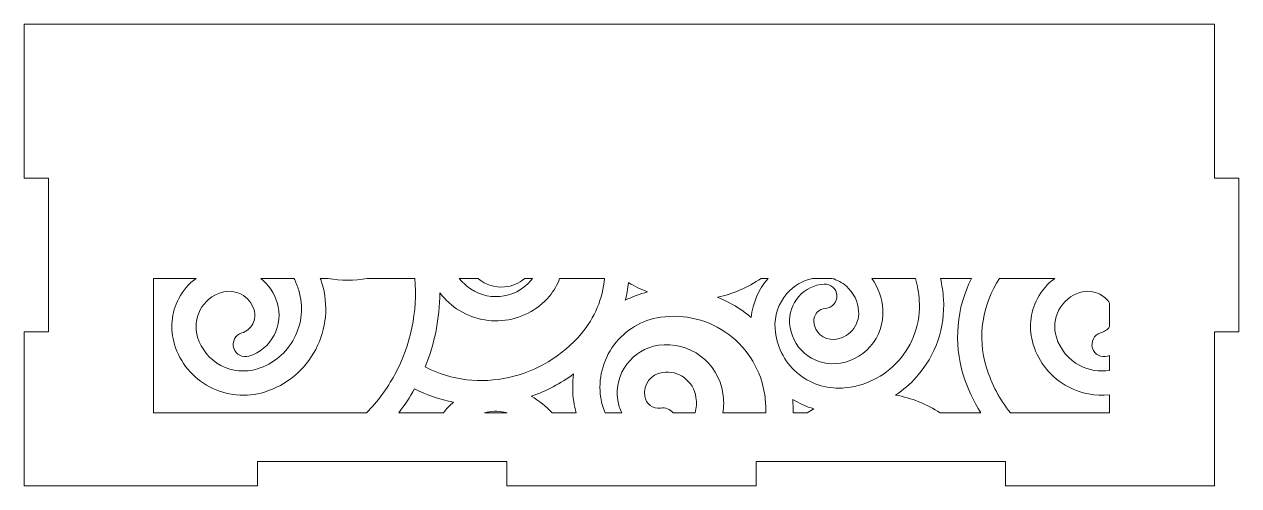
# Model space of a CAD drawing. Header units: millimetres. Extents: x 961 to 1271, y -165 to 165.
# Drawn here: x 1120.7 to 1270.7, y 108 to 165 of the extents above; entities that cross this region are included whole.
import ezdxf

# ---------------------------------------------------------------- set-up
doc = ezdxf.new("R2010")
doc.units = ezdxf.units.MM
doc.header["$MEASUREMENT"] = 0
doc.layers.add('Camada 1', color=7, linetype='Continuous')

msp = doc.modelspace()

# ---------------------------------------------------------------- linework, layer by layer
at = {"layer": 'Camada 1', "color": 250, "lineweight": 20}
for points, knots in [([(1180.3065, 108), (1180.3065, 108), (1211.1065, 108), (1211.1065, 108), (1211.1065, 108), (1211.1065, 108), (1211.1065, 111), (1211.1065, 111), (1211.1065, 111), (1211.1065, 111), (1241.9065, 111), (1241.9065, 111), (1241.9065, 111), (1241.9065, 111), (1241.9065, 108), (1241.9065, 108), (1241.9065, 108), (1241.9065, 108), (1267.7065, 108), (1267.7065, 108), (1267.7065, 108), (1267.7065, 108), (1267.7065, 127), (1267.7065, 127), (1267.7065, 127), (1267.7065, 127), (1270.7069, 127), (1270.7069, 127), (1270.7069, 127), (1270.7069, 127), (1270.7069, 146), (1270.7069, 146), (1270.7069, 146), (1270.7069, 146), (1267.7065, 146), (1267.7065, 146), (1267.7065, 146), (1267.7065, 146), (1267.7065, 165), (1267.7065, 165), (1267.7065, 165), (1267.7065, 165), (1120.7061, 165), (1120.7061, 165), (1120.7061, 165), (1120.7061, 165), (1120.7061, 146), (1120.7061, 146), (1120.7061, 146), (1120.7061, 146), (1123.7065, 146), (1123.7065, 146), (1123.7065, 146), (1123.7065, 146), (1123.7065, 127), (1123.7065, 127), (1123.7065, 127), (1123.7065, 127), (1120.7061, 127), (1120.7061, 127), (1120.7061, 127), (1120.7061, 127), (1120.7061, 108), (1120.7061, 108), (1120.7061, 108), (1120.7061, 108), (1149.5065, 108), (1149.5065, 108), (1149.5065, 108), (1149.5065, 108), (1149.5065, 111), (1149.5065, 111), (1149.5065, 111), (1149.5065, 111), (1180.3065, 111), (1180.3065, 111), (1180.3065, 111), (1180.3065, 111), (1180.3065, 108), (1180.3065, 108)], [0, 0, 0, 0, 0.04761905, 0.04761905, 0.04761905, 0.04761905, 0.0952381, 0.0952381, 0.0952381, 0.0952381, 0.14285714, 0.14285714, 0.14285714, 0.14285714, 0.19047619, 0.19047619, 0.19047619, 0.19047619, 0.23809524, 0.23809524, 0.23809524, 0.23809524, 0.28571429, 0.28571429, 0.28571429, 0.28571429, 0.33333333, 0.33333333, 0.33333333, 0.33333333, 0.38095238, 0.38095238, 0.38095238, 0.38095238, 0.42857143, 0.42857143, 0.42857143, 0.42857143, 0.47619048, 0.47619048, 0.47619048, 0.47619048, 0.52380952, 0.52380952, 0.52380952, 0.52380952, 0.57142857, 0.57142857, 0.57142857, 0.57142857, 0.61904762, 0.61904762, 0.61904762, 0.61904762, 0.66666667, 0.66666667, 0.66666667, 0.66666667, 0.71428571, 0.71428571, 0.71428571, 0.71428571, 0.76190476, 0.76190476, 0.76190476, 0.76190476, 0.80952381, 0.80952381, 0.80952381, 0.80952381, 0.85714286, 0.85714286, 0.85714286, 0.85714286, 0.9047619, 0.9047619, 0.9047619, 0.9047619, 1, 1, 1, 1]), ([(1157.2649, 133.6106), (1157.2649, 133.6106), (1158.2225, 133.6106), (1158.2225, 133.6106), (1158.2225, 133.6106), (1159.8209, 133.3132), (1161.4622, 133.3136), (1163.0676, 133.6106), (1163.0676, 133.6106), (1163.0676, 133.6106), (1168.9463, 133.6106), (1168.9463, 133.6106), (1168.9463, 133.6106), (1169.2983, 129.5232), (1168.4487, 125.3961), (1166.4738, 121.7421), (1166.4738, 121.7421), (1165.5256, 119.9877), (1164.349, 118.3955), (1162.9842, 117), (1162.9842, 117), (1162.9842, 117), (1136.6481, 117), (1136.6481, 117), (1136.6481, 117), (1136.6481, 117), (1136.6481, 133.6106), (1136.6481, 133.6106), (1136.6481, 133.6106), (1136.6481, 133.6106), (1141.9222, 133.6106), (1141.9222, 133.6106), (1141.9222, 133.6106), (1141.0411, 132.9577), (1140.3106, 132.1099), (1139.785, 131.1118), (1139.785, 131.1118), (1138.8622, 129.3597), (1138.6747, 127.3493), (1139.2582, 125.4568), (1139.2582, 125.4568), (1139.9582, 123.1866), (1141.4994, 121.3212), (1143.5992, 120.2098), (1143.5992, 120.2098), (1145.6962, 119.0999), (1148.1082, 118.8709), (1150.3753, 119.5718), (1150.3753, 119.5718), (1153.1168, 120.4195), (1155.3618, 122.2903), (1156.699, 124.8284), (1156.699, 124.8284), (1158.0361, 127.3665), (1158.3071, 130.2823), (1157.461, 133.0233), (1157.461, 133.0233), (1157.4001, 133.2205), (1157.3348, 133.4164), (1157.2649, 133.6106)], [0, 0, 0, 0, 0.0625, 0.0625, 0.0625, 0.0625, 0.125, 0.125, 0.125, 0.125, 0.1875, 0.1875, 0.1875, 0.1875, 0.25, 0.25, 0.25, 0.25, 0.3125, 0.3125, 0.3125, 0.3125, 0.375, 0.375, 0.375, 0.375, 0.4375, 0.4375, 0.4375, 0.4375, 0.5, 0.5, 0.5, 0.5, 0.5625, 0.5625, 0.5625, 0.5625, 0.625, 0.625, 0.625, 0.625, 0.6875, 0.6875, 0.6875, 0.6875, 0.75, 0.75, 0.75, 0.75, 0.8125, 0.8125, 0.8125, 0.8125, 0.875, 0.875, 0.875, 0.875, 1, 1, 1, 1]), ([(1154.0195, 133.6106), (1154.249, 133.1398), (1154.4437, 132.6481), (1154.6008, 132.1382), (1154.6008, 132.1382), (1155.2109, 130.158), (1155.0172, 128.059), (1154.0519, 126.2251), (1154.0519, 126.2251), (1153.0881, 124.394), (1151.467, 123.052), (1149.4913, 122.4395), (1149.4913, 122.4395), (1147.9871, 121.9731), (1146.391, 122.1223), (1144.999, 122.8584), (1144.999, 122.8584), (1143.6035, 123.5963), (1142.5844, 124.8338), (1142.1193, 126.3419), (1142.1193, 126.3419), (1141.7709, 127.4714), (1141.8814, 128.6688), (1142.4326, 129.7148), (1142.4326, 129.7148), (1142.9836, 130.7602), (1143.9058, 131.5229), (1145.034, 131.8728), (1145.034, 131.8728), (1145.8595, 132.1289), (1146.7342, 132.0466), (1147.4978, 131.6422), (1147.4978, 131.6422), (1148.264, 131.2363), (1148.823, 130.5598), (1149.0792, 129.7315), (1149.0792, 129.7315), (1149.2597, 129.1478), (1149.2028, 128.5276), (1148.9177, 127.9871), (1148.9177, 127.9871), (1148.6319, 127.4454), (1148.1532, 127.0477), (1147.5681, 126.8665), (1147.5681, 126.8665), (1146.7786, 126.6221), (1146.3364, 125.7816), (1146.5799, 124.9921), (1146.5799, 124.9921), (1146.8235, 124.2024), (1147.6619, 123.7582), (1148.4517, 124.0026), (1148.4517, 124.0026), (1149.8009, 124.4201), (1150.906, 125.3409), (1151.5646, 126.5899), (1151.5646, 126.5899), (1152.221, 127.8347), (1152.3549, 129.2726), (1151.9395, 130.6172), (1151.9395, 130.6172), (1151.5718, 131.8073), (1150.8737, 132.8401), (1149.9286, 133.6106), (1149.9286, 133.6106), (1149.9286, 133.6106), (1154.0195, 133.6106), (1154.0195, 133.6106)], [0, 0, 0, 0, 0.05555556, 0.05555556, 0.05555556, 0.05555556, 0.11111111, 0.11111111, 0.11111111, 0.11111111, 0.16666667, 0.16666667, 0.16666667, 0.16666667, 0.22222222, 0.22222222, 0.22222222, 0.22222222, 0.27777778, 0.27777778, 0.27777778, 0.27777778, 0.33333333, 0.33333333, 0.33333333, 0.33333333, 0.38888889, 0.38888889, 0.38888889, 0.38888889, 0.44444444, 0.44444444, 0.44444444, 0.44444444, 0.5, 0.5, 0.5, 0.5, 0.55555556, 0.55555556, 0.55555556, 0.55555556, 0.61111111, 0.61111111, 0.61111111, 0.61111111, 0.66666667, 0.66666667, 0.66666667, 0.66666667, 0.72222222, 0.72222222, 0.72222222, 0.72222222, 0.77777778, 0.77777778, 0.77777778, 0.77777778, 0.83333333, 0.83333333, 0.83333333, 0.83333333, 0.88888889, 0.88888889, 0.88888889, 0.88888889, 1, 1, 1, 1]), ([(1186.8314, 133.6106), (1186.8314, 133.6106), (1192.3853, 133.6106), (1192.3853, 133.6106), (1192.3853, 133.6106), (1192.1536, 131.1125), (1191.1654, 128.7492), (1189.512, 126.792), (1189.512, 126.792), (1184.7951, 121.2082), (1176.756, 119.2838), (1170.2182, 122.6648), (1170.2182, 122.6648), (1171.4045, 125.5644), (1172.0206, 128.6875), (1172.0203, 131.8182), (1172.0203, 131.8182), (1172.4417, 131.296), (1172.9137, 130.8149), (1173.4297, 130.3808), (1173.4297, 130.3808), (1175.1725, 128.9145), (1177.407, 128.2065), (1179.6759, 128.391), (1179.6759, 128.391), (1181.9701, 128.5775), (1184.0816, 129.6585), (1185.5678, 131.4176), (1185.5678, 131.4176), (1186.132, 132.0854), (1186.5519, 132.8295), (1186.8314, 133.6106)], [0, 0, 0, 0, 0.11111111, 0.11111111, 0.11111111, 0.11111111, 0.22222222, 0.22222222, 0.22222222, 0.22222222, 0.33333333, 0.33333333, 0.33333333, 0.33333333, 0.44444444, 0.44444444, 0.44444444, 0.44444444, 0.55555556, 0.55555556, 0.55555556, 0.55555556, 0.66666667, 0.66666667, 0.66666667, 0.66666667, 0.77777778, 0.77777778, 0.77777778, 0.77777778, 1, 1, 1, 1]), ([(1174.4309, 133.6106), (1174.4309, 133.6106), (1176.7482, 133.6106), (1176.7482, 133.6106), (1176.7482, 133.6106), (1176.7482, 133.6106), (1176.7943, 133.5708), (1176.7943, 133.5708), (1176.7943, 133.5708), (1177.6937, 132.8135), (1178.8397, 132.4512), (1180.0111, 132.5511), (1180.0111, 132.5511), (1180.9533, 132.6315), (1181.8273, 133.002), (1182.5285, 133.6106), (1182.5285, 133.6106), (1182.5285, 133.6106), (1183.4816, 133.6106), (1183.4816, 133.6106), (1183.4816, 133.6106), (1183.4173, 133.5207), (1183.349, 133.4327), (1183.2766, 133.3469), (1183.2766, 133.3469), (1181.2904, 130.9941), (1177.7184, 130.6865), (1175.3622, 132.6703), (1175.3622, 132.6703), (1175.0183, 132.9598), (1174.7079, 133.275), (1174.4309, 133.6106)], [0, 0, 0, 0, 0.11111111, 0.11111111, 0.11111111, 0.11111111, 0.22222222, 0.22222222, 0.22222222, 0.22222222, 0.33333333, 0.33333333, 0.33333333, 0.33333333, 0.44444444, 0.44444444, 0.44444444, 0.44444444, 0.55555556, 0.55555556, 0.55555556, 0.55555556, 0.66666667, 0.66666667, 0.66666667, 0.66666667, 0.77777778, 0.77777778, 0.77777778, 0.77777778, 1, 1, 1, 1]), ([(1211.7045, 133.6106), (1211.7045, 133.6106), (1212.5717, 133.6106), (1212.5717, 133.6106), (1212.5717, 133.6106), (1211.3966, 132.2331), (1210.677, 130.5574), (1210.4846, 128.7782), (1210.4846, 128.7782), (1210.237, 128.9891), (1209.9825, 129.192), (1209.7217, 129.3864), (1209.7217, 129.3864), (1208.6768, 130.165), (1207.5399, 130.8017), (1206.3368, 131.2796), (1206.3368, 131.2796), (1208.2707, 131.7008), (1210.0918, 132.4945), (1211.7045, 133.6106)], [0, 0, 0, 0, 0.16666667, 0.16666667, 0.16666667, 0.16666667, 0.33333333, 0.33333333, 0.33333333, 0.33333333, 0.5, 0.5, 0.5, 0.5, 0.66666667, 0.66666667, 0.66666667, 0.66666667, 1, 1, 1, 1]), ([(1218.0554, 133.6106), (1218.0554, 133.6106), (1220.4327, 133.6106), (1220.4327, 133.6106), (1220.4327, 133.6106), (1221.0982, 133.4356), (1221.7185, 133.1062), (1222.2506, 132.6377), (1222.2506, 132.6377), (1223.1501, 131.8457), (1223.6862, 130.7524), (1223.7637, 129.5567), (1223.7637, 129.5567), (1223.8206, 128.6806), (1223.5347, 127.8349), (1222.9556, 127.1748), (1222.9556, 127.1748), (1222.3773, 126.5157), (1221.5775, 126.1244), (1220.7027, 126.0692), (1220.7027, 126.0692), (1219.4259, 125.9887), (1218.313, 126.971), (1218.2301, 128.2469), (1218.2301, 128.2469), (1218.203, 128.6644), (1218.3417, 129.0647), (1218.6178, 129.3786), (1218.6178, 129.3786), (1218.8932, 129.6917), (1219.2692, 129.8795), (1219.6858, 129.9057), (1219.6858, 129.9057), (1220.5077, 129.9572), (1221.1379, 130.6729), (1221.0853, 131.4947), (1221.0853, 131.4947), (1221.0326, 132.3175), (1220.3191, 132.9489), (1219.4956, 132.897), (1219.4956, 132.897), (1218.2833, 132.8206), (1217.1695, 132.2746), (1216.3674, 131.3624), (1216.3674, 131.3624), (1215.5636, 130.4482), (1215.1637, 129.2705), (1215.2426, 128.0559), (1215.2426, 128.0559), (1215.3355, 126.6241), (1215.9969, 125.3008), (1217.0827, 124.3638), (1217.0827, 124.3638), (1218.1386, 123.4525), (1219.5021, 122.9906), (1220.8949, 123.079), (1220.8949, 123.079), (1222.5674, 123.1852), (1224.0988, 123.9368), (1225.2054, 125.1956), (1225.2054, 125.1956), (1226.3124, 126.4548), (1226.8604, 128.0758), (1226.7524, 129.7485), (1226.7524, 129.7485), (1226.6612, 131.16), (1226.1839, 132.4873), (1225.381, 133.6106), (1225.381, 133.6106), (1225.381, 133.6106), (1230.7826, 133.6106), (1230.7826, 133.6106), (1230.7826, 133.6106), (1231.0336, 132.726), (1231.1926, 131.8096), (1231.2532, 130.8742), (1231.2532, 130.8742), (1231.4306, 128.1368), (1230.5016, 125.4614), (1228.6703, 123.4202), (1228.6703, 123.4202), (1226.8902, 121.4361), (1224.4279, 120.2368), (1221.7664, 120.0687), (1221.7664, 120.0687), (1219.7049, 119.9385), (1217.6902, 120.6249), (1216.1314, 121.9786), (1216.1314, 121.9786), (1214.541, 123.3597), (1213.5743, 125.3012), (1213.4382, 127.4042), (1213.4382, 127.4042), (1213.3351, 128.9967), (1213.857, 130.5344), (1214.9098, 131.734), (1214.9098, 131.734), (1215.747, 132.6879), (1216.8413, 133.3355), (1218.0554, 133.6106)], [0, 0, 0, 0, 0.03846154, 0.03846154, 0.03846154, 0.03846154, 0.07692308, 0.07692308, 0.07692308, 0.07692308, 0.11538462, 0.11538462, 0.11538462, 0.11538462, 0.15384615, 0.15384615, 0.15384615, 0.15384615, 0.19230769, 0.19230769, 0.19230769, 0.19230769, 0.23076923, 0.23076923, 0.23076923, 0.23076923, 0.26923077, 0.26923077, 0.26923077, 0.26923077, 0.30769231, 0.30769231, 0.30769231, 0.30769231, 0.34615385, 0.34615385, 0.34615385, 0.34615385, 0.38461538, 0.38461538, 0.38461538, 0.38461538, 0.42307692, 0.42307692, 0.42307692, 0.42307692, 0.46153846, 0.46153846, 0.46153846, 0.46153846, 0.5, 0.5, 0.5, 0.5, 0.53846154, 0.53846154, 0.53846154, 0.53846154, 0.57692308, 0.57692308, 0.57692308, 0.57692308, 0.61538462, 0.61538462, 0.61538462, 0.61538462, 0.65384615, 0.65384615, 0.65384615, 0.65384615, 0.69230769, 0.69230769, 0.69230769, 0.69230769, 0.73076923, 0.73076923, 0.73076923, 0.73076923, 0.76923077, 0.76923077, 0.76923077, 0.76923077, 0.80769231, 0.80769231, 0.80769231, 0.80769231, 0.84615385, 0.84615385, 0.84615385, 0.84615385, 0.88461538, 0.88461538, 0.88461538, 0.88461538, 0.92307692, 0.92307692, 0.92307692, 0.92307692, 1, 1, 1, 1]), ([(1233.8719, 133.6106), (1233.8719, 133.6106), (1237.7047, 133.6106), (1237.7047, 133.6106), (1237.7047, 133.6106), (1235.8621, 129.9651), (1235.4564, 125.703), (1236.6923, 121.6944), (1236.6923, 121.6944), (1237.2047, 120.0325), (1237.9277, 118.4556), (1238.844, 117), (1238.844, 117), (1238.844, 117), (1233.8328, 117), (1233.8328, 117), (1233.8328, 117), (1232.161, 118.0936), (1230.2899, 118.8403), (1228.317, 119.1971), (1228.317, 119.1971), (1229.2735, 119.8252), (1230.1463, 120.5772), (1230.9113, 121.4323), (1230.9113, 121.4323), (1233.2724, 124.0713), (1234.4706, 127.5287), (1234.2418, 131.0635), (1234.2418, 131.0635), (1234.1859, 131.9262), (1234.0618, 132.7775), (1233.8719, 133.6106)], [0, 0, 0, 0, 0.11111111, 0.11111111, 0.11111111, 0.11111111, 0.22222222, 0.22222222, 0.22222222, 0.22222222, 0.33333333, 0.33333333, 0.33333333, 0.33333333, 0.44444444, 0.44444444, 0.44444444, 0.44444444, 0.55555556, 0.55555556, 0.55555556, 0.55555556, 0.66666667, 0.66666667, 0.66666667, 0.66666667, 0.77777778, 0.77777778, 0.77777778, 0.77777778, 1, 1, 1, 1]), ([(1239.5536, 122.5793), (1238.3599, 126.4517), (1239.0764, 130.4718), (1241.167, 133.6106), (1241.167, 133.6106), (1241.167, 133.6106), (1247.9877, 133.6106), (1247.9877, 133.6106), (1247.9877, 133.6106), (1247.1066, 132.9577), (1246.3761, 132.1099), (1245.8505, 131.1118), (1245.8505, 131.1118), (1244.9278, 129.3597), (1244.74, 127.3492), (1245.3234, 125.4568), (1245.3234, 125.4568), (1246.0234, 123.1864), (1247.5648, 121.3212), (1249.6647, 120.2098), (1249.6647, 120.2098), (1251.2508, 119.3703), (1253.0172, 119.0349), (1254.7648, 119.2246), (1254.7648, 119.2246), (1254.7648, 119.2246), (1254.7648, 117), (1254.7648, 117), (1254.7648, 117), (1254.7648, 117), (1242.5227, 117), (1242.5227, 117), (1242.5227, 117), (1241.2003, 118.6293), (1240.1902, 120.5141), (1239.5536, 122.5793)], [0, 0, 0, 0, 0.1, 0.1, 0.1, 0.1, 0.2, 0.2, 0.2, 0.2, 0.3, 0.3, 0.3, 0.3, 0.4, 0.4, 0.4, 0.4, 0.5, 0.5, 0.5, 0.5, 0.6, 0.6, 0.6, 0.6, 0.7, 0.7, 0.7, 0.7, 0.8, 0.8, 0.8, 0.8, 1, 1, 1, 1]), ([(1194.9434, 130.9014), (1195.1295, 131.6179), (1195.2631, 132.3473), (1195.3433, 133.0837), (1195.3433, 133.0837), (1196.0932, 132.6318), (1196.8798, 132.247), (1197.6947, 131.9332), (1197.6947, 131.9332), (1196.7383, 131.7018), (1195.8148, 131.3563), (1194.9434, 130.9014)], [0, 0, 0, 0, 0.25, 0.25, 0.25, 0.25, 0.5, 0.5, 0.5, 0.5, 1, 1, 1, 1]), ([(1248.4982, 129.7148), (1249.0493, 130.7602), (1249.9711, 131.5229), (1251.0994, 131.8728), (1251.0994, 131.8728), (1251.9249, 132.1289), (1252.7996, 132.0466), (1253.5633, 131.6421), (1253.5633, 131.6421), (1254.0593, 131.3794), (1254.4685, 131.0032), (1254.7648, 130.5459), (1254.7648, 130.5459), (1254.7648, 130.5459), (1254.7648, 127.6479), (1254.7648, 127.6479), (1254.7648, 127.6479), (1254.4791, 127.2792), (1254.0887, 127.0074), (1253.6336, 126.8665), (1253.6336, 126.8665), (1252.8439, 126.6221), (1252.4018, 125.7817), (1252.6454, 124.9921), (1252.6454, 124.9921), (1252.8891, 124.2023), (1253.7274, 123.7582), (1254.5173, 124.0026), (1254.5173, 124.0026), (1254.5173, 124.0026), (1254.7648, 124.0858), (1254.7648, 124.0858), (1254.7648, 124.0858), (1254.7648, 124.0858), (1254.7648, 122.2519), (1254.7648, 122.2519), (1254.7648, 122.2519), (1253.5034, 122.0429), (1252.2143, 122.2505), (1251.0646, 122.8584), (1251.0646, 122.8584), (1249.669, 123.5964), (1248.65, 124.8337), (1248.1848, 126.3419), (1248.1848, 126.3419), (1247.8364, 127.4715), (1247.9469, 128.6688), (1248.4982, 129.7148)], [0, 0, 0, 0, 0.07692308, 0.07692308, 0.07692308, 0.07692308, 0.15384615, 0.15384615, 0.15384615, 0.15384615, 0.23076923, 0.23076923, 0.23076923, 0.23076923, 0.30769231, 0.30769231, 0.30769231, 0.30769231, 0.38461538, 0.38461538, 0.38461538, 0.38461538, 0.46153846, 0.46153846, 0.46153846, 0.46153846, 0.53846154, 0.53846154, 0.53846154, 0.53846154, 0.61538462, 0.61538462, 0.61538462, 0.61538462, 0.69230769, 0.69230769, 0.69230769, 0.69230769, 0.76923077, 0.76923077, 0.76923077, 0.76923077, 0.84615385, 0.84615385, 0.84615385, 0.84615385, 1, 1, 1, 1]), ([(1193.5416, 125.3714), (1194.9365, 127.2481), (1196.9731, 128.471), (1199.2872, 128.8108), (1199.2872, 128.8108), (1202.2876, 129.2514), (1205.2786, 128.4929), (1207.7094, 126.68), (1207.7094, 126.68), (1210.1414, 124.8661), (1211.722, 122.2118), (1212.1609, 119.2098), (1212.1609, 119.2098), (1212.269, 118.4705), (1212.3156, 117.7324), (1212.3044, 117), (1212.3044, 117), (1212.3044, 117), (1207.007, 117), (1207.007, 117), (1207.007, 117), (1207.1187, 117.778), (1207.1219, 118.5843), (1207.0024, 119.4001), (1207.0024, 119.4001), (1206.4412, 123.2317), (1202.8701, 125.9047), (1199.0352, 125.3413), (1199.0352, 125.3413), (1195.7828, 124.8634), (1193.5306, 121.8244), (1194.0063, 118.5737), (1194.0063, 118.5737), (1194.0877, 118.0176), (1194.2563, 117.4878), (1194.5031, 117), (1194.5031, 117), (1194.5031, 117), (1192.4668, 117), (1192.4668, 117), (1192.4668, 117), (1192.1944, 117.579), (1192.0012, 118.2065), (1191.904, 118.8708), (1191.904, 118.8708), (1191.5655, 121.1841), (1192.1469, 123.4951), (1193.5416, 125.3714)], [0, 0, 0, 0, 0.07692308, 0.07692308, 0.07692308, 0.07692308, 0.15384615, 0.15384615, 0.15384615, 0.15384615, 0.23076923, 0.23076923, 0.23076923, 0.23076923, 0.30769231, 0.30769231, 0.30769231, 0.30769231, 0.38461538, 0.38461538, 0.38461538, 0.38461538, 0.46153846, 0.46153846, 0.46153846, 0.46153846, 0.53846154, 0.53846154, 0.53846154, 0.53846154, 0.61538462, 0.61538462, 0.61538462, 0.61538462, 0.69230769, 0.69230769, 0.69230769, 0.69230769, 0.76923077, 0.76923077, 0.76923077, 0.76923077, 0.84615385, 0.84615385, 0.84615385, 0.84615385, 1, 1, 1, 1]), ([(1188.5524, 121.8063), (1188.3979, 120.6722), (1188.4055, 119.5193), (1188.5719, 118.3827), (1188.5719, 118.3827), (1188.6411, 117.9102), (1188.743, 117.4485), (1188.8751, 117), (1188.8751, 117), (1188.8751, 117), (1185.8928, 117), (1185.8928, 117), (1185.8928, 117), (1185.1575, 117.8238), (1184.2905, 118.5141), (1183.3218, 119.0445), (1183.3218, 119.0445), (1185.1962, 119.6905), (1186.9615, 120.6234), (1188.5524, 121.8063)], [0, 0, 0, 0, 0.16666667, 0.16666667, 0.16666667, 0.16666667, 0.33333333, 0.33333333, 0.33333333, 0.33333333, 0.5, 0.5, 0.5, 0.5, 0.66666667, 0.66666667, 0.66666667, 0.66666667, 1, 1, 1, 1]), ([(1199.5241, 122.005), (1201.5193, 122.2977), (1203.3787, 120.9048), (1203.67, 118.9112), (1203.67, 118.9112), (1203.7659, 118.2549), (1203.7287, 117.6086), (1203.5793, 117), (1203.5793, 117), (1203.5793, 117), (1200.848, 117), (1200.848, 117), (1200.848, 117), (1200.4852, 117.4399), (1199.9084, 117.6847), (1199.3021, 117.5951), (1199.3021, 117.5951), (1198.8447, 117.5276), (1198.3906, 117.6438), (1198.0198, 117.9197), (1198.0198, 117.9197), (1197.6465, 118.1974), (1197.4068, 118.6023), (1197.3395, 119.0625), (1197.3395, 119.0625), (1197.1331, 120.4741), (1198.1108, 121.7977), (1199.5241, 122.005)], [0, 0, 0, 0, 0.125, 0.125, 0.125, 0.125, 0.25, 0.25, 0.25, 0.25, 0.375, 0.375, 0.375, 0.375, 0.5, 0.5, 0.5, 0.5, 0.625, 0.625, 0.625, 0.625, 0.75, 0.75, 0.75, 0.75, 1, 1, 1, 1]), ([(1168.9145, 119.9673), (1170.4384, 119.1889), (1172.0627, 118.6368), (1173.7408, 118.3202), (1173.7408, 118.3202), (1173.2683, 117.926), (1172.8462, 117.4832), (1172.4794, 117), (1172.4794, 117), (1172.4794, 117), (1166.9481, 117), (1166.9481, 117), (1166.9481, 117), (1167.6749, 117.9392), (1168.3326, 118.9315), (1168.9145, 119.9673)], [0, 0, 0, 0, 0.2, 0.2, 0.2, 0.2, 0.4, 0.4, 0.4, 0.4, 0.6, 0.6, 0.6, 0.6, 1, 1, 1, 1]), ([(1215.6767, 117), (1215.6841, 117.5525), (1215.6647, 118.1052), (1215.6173, 118.6558), (1215.6173, 118.6558), (1216.4318, 118.1554), (1217.3083, 117.7645), (1218.2244, 117.4945), (1218.2244, 117.4945), (1217.9483, 117.3382), (1217.6775, 117.1733), (1217.4123, 117), (1217.4123, 117), (1217.4123, 117), (1215.6767, 117), (1215.6767, 117)], [0, 0, 0, 0, 0.2, 0.2, 0.2, 0.2, 0.4, 0.4, 0.4, 0.4, 0.6, 0.6, 0.6, 0.6, 1, 1, 1, 1]), ([(1177.5661, 117), (1178.3466, 117.2212), (1179.1754, 117.2534), (1179.988, 117.0835), (1179.988, 117.0835), (1180.1067, 117.0587), (1180.2243, 117.0308), (1180.3407, 117), (1180.3407, 117), (1180.3407, 117), (1177.5661, 117), (1177.5661, 117)], [0, 0, 0, 0, 0.25, 0.25, 0.25, 0.25, 0.5, 0.5, 0.5, 0.5, 1, 1, 1, 1])]:
    msp.add_open_spline(points, degree=3, knots=knots, dxfattribs=at)

doc.saveas('drawing.dxf')
